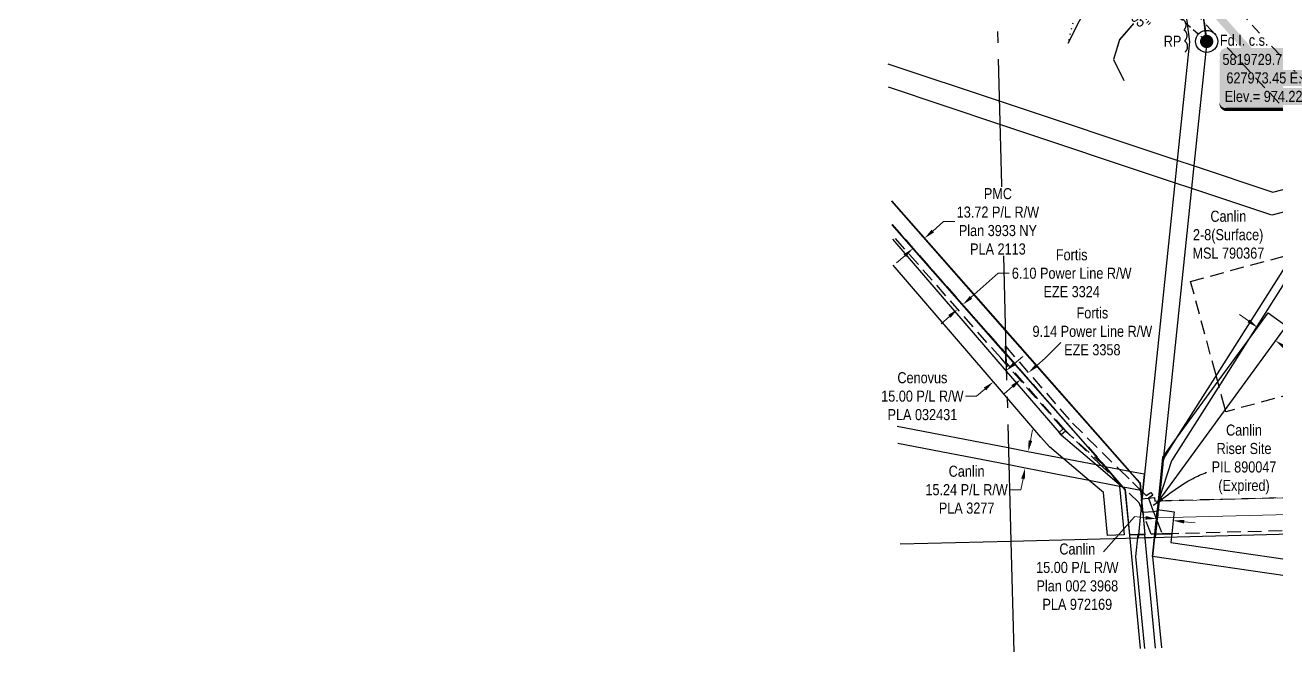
# Model space of a CAD drawing. Extents: x 626668 to 628700, y 5819173 to 5821810.
# Drawn here: x 626905 to 628037, y 5819173 to 5819745 of the extents above; entities that cross this region are included whole.
import ezdxf

# ---------------------------------------------------------------- set-up
doc = ezdxf.new("R2010")
doc.units = 0
doc.header["$LTSCALE"] = 5
doc.header["$PDSIZE"] = 0.5
for name, pattern in [('0', [1, 1, 0]), ('foc-ACCESSROAD', [3.75, 2.5, -1.25]), ('foc-FLOWLINE', [3.75, 2.5, -1.25]), ('foc-QUARTERLINE', [33, 25, -3, 2, -3]), ('foc-TOPO', [1, 0.2, -0.8]), ('foc-TRAV', [1.875, 1.25, -0.625])]:
    doc.linetypes.add(name, pattern=pattern)
doc.layers.get('Defpoints').update_dxf_attribs({"color": 9})
for name, color, linetype in [('35', 37, 'Continuous'), ('AS-ROADS', 254, 'Continuous'), ('C-AR', 13, 'foc-ACCESSROAD'), ('C-RW', 13, 'Continuous'), ('C-WS', 13, 'foc-ACCESSROAD'), ('DETAIL-T', 7, 'Continuous'), ('F-EZE', 190, 'foc-FLOWLINE'), ('F-RW', 190, 'Continuous'), ('L-BD', 7, 'Continuous'), ('L-MON', 1, 'Continuous'), ('L-SEC', 7, 'Continuous'), ('L-SECQ', 8, 'foc-QUARTERLINE'), ('L-TRAV', 7, 'foc-TRAV'), ('P-TRAV', 4, 'foc-TRAV'), ('T-BUSH', 110, '0'), ('T-SLOPE', 48, 'Continuous'), ('T-VEGETATION CHANGE', 104, 'foc-TOPO')]:
    doc.layers.add(name, color=color, linetype=linetype)
for name, color, linetype, lineweight in [('C-AR-T', 13, 'Continuous', 9), ('C-RW-T', 13, 'Continuous', 9), ('C-WS-T', 13, 'Continuous', 9), ('F-EZE-T', 190, 'Continuous', 9), ('F-RW-T', 190, 'Continuous', 9)]:
    doc.layers.add(name, color=color, linetype=linetype, lineweight=lineweight)
doc.styles.add('80', font='ARIALN.TTF', dxfattribs={"height": 10})
doc.styles.add('80CG', font='ARIALN.TTF', dxfattribs={"height": 10})
doc.styles.add('80L', font='ARIALN.TTF', dxfattribs={"height": 10})
doc.dimstyles.new('Compass 5 000', dxfattribs={"dimscale": 5, "dimtxt": 9, "dimasz": 2, "dimexe": 0.2, "dimexo": 0.0625, "dimgap": 0.5, "dimtad": 0, "dimtih": 1, "dimtoh": 1, "dimzin": 0, "dimdsep": 46, "dimtxsty": '80CG', "dimcen": 0.1, "dimse1": 1, "dimse2": 1, "dimclrd": 256, "dimclrt": 256, "dimaunit": 1, "dimadec": 4, "dimazin": 0, "dimtfac": 0.06, "dimtofl": 0, "dimtmove": 0, "dimatfit": 1, "dimfxl": 0.2, "dimtolj": 1, "dimtzin": 0, "dimlwd": -1, "dimarcsym": 0})

# ---------------------------------------------------------------- blocks, each defined once
blk = doc.blocks.new('fdia')
at = {"color": 255, "const_width": 1}
blk.add_lwpolyline([(-0.5, 0, 1), (0.5, 0, 1)], format="xyb", close=True, dxfattribs=at)
blk = doc.blocks.new('Fdiaa')
blk.add_blockref('fdia', (0, 0))
blk = doc.blocks.new('fdib')
at = {"color": 1, "const_width": 1.6}
blk.add_lwpolyline([(-0.4, 0, 1), (0.4, 0, 1)], format="xyb", close=True, dxfattribs=at)
at = {"color": 1}
blk.add_circle((0, 0), 0.8, dxfattribs=at)
blk = doc.blocks.new('Fdibb')
blk.add_blockref('fdib', (0, 0))
blk = doc.blocks.new('fdicc')
for name in ['Fdibb', 'Fdiaa']:
    blk.add_blockref(name, (0, 0))
blk = doc.blocks.new('FDI')
blk.add_blockref('fdicc', (0, 0))
blk = doc.blocks.new('*U538')
at = {"layer": '35', "color": 3}
blk.add_circle((0, 0), 10, dxfattribs=at)
at = {"layer": '35', "color": 3, "style": '80'}
blk.add_attdef('RP_001', (-38.8, -4.8), '', height=10, dxfattribs=at)
blk = doc.blocks.new('*U534')
h = blk.add_hatch(color=254)
edge = h.paths.add_edge_path()
edge.add_line((-34, -28.5), (34, -28.5))
edge.add_arc((34, -22.5), 6, 270, 360)
edge.add_line((40, -22.5), (40, 21))
edge.add_arc((34, 21), 6, 0, 90)
edge.add_line((34, 27), (-34, 27))
edge.add_arc((-34, 21), 6, 90, 180)
edge.add_line((-40, 21), (-40, -22.5))
edge.add_arc((-34, -22.5), 6, 180, 270)
at = {"color": 1, "flags": 128}
blk.add_lwpolyline([(-34, -28.5, 3, 3, 0), (34, -28.5, 3, 3, 0.414214), (40, -22.5, 3, 3, 0), (40, 21, 3, 0, 0.414214), (34, 27, 0, 0, 0), (-34, 27, 0, 0, 0.414214), (-40, 21, 0, 0, 0), (-40, -22.5, 0, 3, 0.414214)], format="xyseb", close=True, dxfattribs=at)
blk.add_lwpolyline([(-11.9, -8.6, 0, 10, 0), (0, 0, 5, 5, 0)], format="xyseb", dxfattribs=at)
at = {"color": 1, "style": '80'}
blk.add_attdef('ENTER_TEXT_001', (-36, -5), '', height=10, dxfattribs=at)
blk = doc.blocks.new('*D541')
at = {"layer": 'C-RW-T', "transparency": 16777216}
for p, q in [((627814.1, 5819369), (627816, 5819378.8)), ((627807.4, 5819334.4), (627805.4, 5819324.6)), ((627805.4, 5819324.6), (627795.4, 5819324.6))]:
    blk.add_line(p, q, dxfattribs=at)
for points in [[(627812.4, 5819369.3), (627815.7, 5819368.7), (627812.2, 5819359.2)], [(627805.7, 5819334.7), (627809, 5819334.1), (627809.3, 5819344.2)]]:
    blk.add_solid(points, dxfattribs=at)
at = {"layer": 'Defpoints', "color": 0, "transparency": 16777216}
for p in [(627822.9, 5819357.1), (627809.3, 5819344.2), (627820, 5819342.1)]:
    blk.add_point(p, dxfattribs=at)
at = {"layer": 'C-RW-T', "transparency": 16777216, "insert": (627756.4, 5819324.6), "char_height": 10, "attachment_point": 5, "style": '80CG'}
blk.add_mtext('\\A1;Canlin\\P15.24 P/L R/W\\PPLA 3277', dxfattribs=at)
blk = doc.blocks.new('*D544')
at = {"layer": 'C-RW-T', "transparency": 16777216}
for p, q in [((627918.1, 5819299.3), (627908.1, 5819300.3)), ((627953.1, 5819295.7), (627963.1, 5819294.7))]:
    blk.add_line(p, q, dxfattribs=at)
for points in [[(627918.3, 5819300.9), (627917.9, 5819297.6), (627928, 5819298.3)], [(627953.3, 5819297.4), (627953, 5819294.1), (627943.2, 5819296.7)]]:
    blk.add_solid(points, dxfattribs=at)
at = {"layer": 'Defpoints', "color": 0, "transparency": 16777216}
for p in [(627928.1, 5819299.3), (627943.3, 5819297.8), (627943.2, 5819296.7)]:
    blk.add_point(p, dxfattribs=at)
at = {"layer": 'C-RW-T', "transparency": 16777216, "insert": (627856.5, 5819246), "char_height": 10, "attachment_point": 5, "style": '80CG'}
blk.add_mtext('\\A1;Canlin\\P15.00 P/L R/W\\PPlan 002 3968\\PPLA 972169', dxfattribs=at)
blk = doc.blocks.new('*D547')
at = {"layer": 'C-RW-T', "transparency": 16777216}
for p, q in [((628011.4, 5819477.1), (628003.3, 5819483)), ((628043.7, 5819453.5), (628051.7, 5819447.6)), ((628051.7, 5819447.6), (628061.7, 5819447.6))]:
    blk.add_line(p, q, dxfattribs=at)
for points in [[(628012.3, 5819478.5), (628010.4, 5819475.8), (628019.4, 5819471.2)], [(628044.6, 5819454.9), (628042.7, 5819452.2), (628035.6, 5819459.4)]]:
    blk.add_solid(points, dxfattribs=at)
at = {"layer": 'Defpoints', "color": 0, "transparency": 16777216}
for p in [(628019.2, 5819470.9), (628035.3, 5819459.1), (628035.6, 5819459.4)]:
    blk.add_point(p, dxfattribs=at)
at = {"layer": 'C-RW-T', "transparency": 16777216, "insert": (628101.3, 5819447.6), "char_height": 10, "attachment_point": 5, "style": '80CG', "bg_fill": 3, "box_fill_scale": 1.1, "bg_fill_color": 256, "bg_fill_true_color": 13158600, "bg_fill_transparency": 0}
blk.add_mtext('\\A1;Canlin\\P20.00 P/L R/W\\PPLA 790182', dxfattribs=at)
blk = doc.blocks.new('*D548')
at = {"layer": 'Defpoints', "color": 0, "transparency": 16777216}
for p in [(627752.9, 5819491.8), (627792.2, 5819447.2), (627787.7, 5819443.2)]:
    blk.add_point(p, dxfattribs=at)
at = {"layer": 'F-EZE-T', "transparency": 16777216}
for p, q in [((627760.4, 5819498.5), (627785, 5819520.2)), ((627785, 5819520.2), (627795, 5819520.2)), ((627740.8, 5819481.2), (627733.3, 5819474.6))]:
    blk.add_line(p, q, dxfattribs=at)
for points in [[(627759.3, 5819499.7), (627761.5, 5819497.2), (627752.9, 5819491.8)], [(627739.7, 5819482.5), (627741.9, 5819480), (627748.3, 5819487.8)]]:
    blk.add_solid(points, dxfattribs=at)
at = {"layer": 'F-EZE-T', "transparency": 16777216, "insert": (627851.4, 5819520.2), "char_height": 10, "attachment_point": 5, "style": '80CG', "bg_fill": 3, "box_fill_scale": 1.1, "bg_fill_color": 256, "bg_fill_true_color": 13158600, "bg_fill_transparency": 0}
blk.add_mtext('\\A1;Fortis\\P6.10 Power Line R/W\\PEZE 3324', dxfattribs=at)
blk = doc.blocks.new('*D549')
at = {"layer": 'Defpoints', "color": 0, "transparency": 16777216}
for p in [(627812.3, 5819430.4), (627814.8, 5819427.6), (627807.9, 5819421.6)]:
    blk.add_point(p, dxfattribs=at)
at = {"layer": 'F-EZE-T', "transparency": 16777216}
for p, q in [((627819.9, 5819436.9), (627827.4, 5819443.5)), ((627797.9, 5819417.8), (627790.3, 5819411.3))]:
    blk.add_line(p, q, dxfattribs=at)
for points in [[(627818.8, 5819438.2), (627821, 5819435.7), (627812.3, 5819430.4)], [(627796.8, 5819419.1), (627799, 5819416.6), (627805.4, 5819424.4)]]:
    blk.add_solid(points, dxfattribs=at)
at = {"layer": 'F-EZE-T', "transparency": 16777216, "insert": (627870.1, 5819467.7), "char_height": 10, "attachment_point": 5, "style": '80CG', "bg_fill": 3, "box_fill_scale": 1.1, "bg_fill_color": 256, "bg_fill_true_color": 13158600, "bg_fill_transparency": 0}
blk.add_mtext('\\A1;Fortis\\P9.14 Power Line R/W\\PEZE 3358', dxfattribs=at)
blk = doc.blocks.new('*D551')
at = {"layer": 'Defpoints', "color": 0, "transparency": 16777216}
for p in [(627790.5, 5819433.7), (627779.1, 5819423.9), (627780.6, 5819422.2)]:
    blk.add_point(p, dxfattribs=at)
at = {"layer": 'F-RW-T', "transparency": 16777216}
for p, q in [((627799.5, 5819438.5), (627807.1, 5819445)), ((627773, 5819415.6), (627765.4, 5819409.1)), ((627765.4, 5819409.1), (627755.4, 5819409.1))]:
    blk.add_line(p, q, dxfattribs=at)
for points in [[(627798.5, 5819439.8), (627800.6, 5819437.2), (627792, 5819432)], [(627771.9, 5819416.9), (627774.1, 5819414.4), (627780.6, 5819422.2)]]:
    blk.add_solid(points, dxfattribs=at)
at = {"layer": 'F-RW-T', "transparency": 16777216, "insert": (627716.4, 5819409.1), "char_height": 10, "attachment_point": 5, "style": '80CG'}
blk.add_mtext('\\A1;Cenovus\\P15.00 P/L R/W\\PPLA 032431', dxfattribs=at)
blk = doc.blocks.new('*D554')
at = {"layer": 'Defpoints', "color": 0, "transparency": 16777216}
for p in [(627718.3, 5819551.8), (627724.1, 5819524.5), (627734.4, 5819533.5)]:
    blk.add_point(p, dxfattribs=at)
at = {"layer": 'F-RW-T', "transparency": 16777216}
for p, q in [((627725.8, 5819558.4), (627735.6, 5819567.1)), ((627735.6, 5819567.1), (627745.6, 5819567.1)), ((627700.5, 5819536.1), (627693, 5819529.5))]:
    blk.add_line(p, q, dxfattribs=at)
for points in [[(627724.7, 5819559.6), (627726.9, 5819557.1), (627718.3, 5819551.8)], [(627699.4, 5819537.4), (627701.6, 5819534.9), (627708, 5819542.7)]]:
    blk.add_solid(points, dxfattribs=at)
at = {"layer": 'F-RW-T', "transparency": 16777216, "insert": (627784.7, 5819567.1), "char_height": 10, "attachment_point": 5, "style": '80CG', "bg_fill": 3, "box_fill_scale": 1.1, "bg_fill_color": 256, "bg_fill_true_color": 13158600, "bg_fill_transparency": 0}
blk.add_mtext('\\A1;PMC\\P13.72 P/L R/W\\PPlan 3933 NY\\PPLA 2113', dxfattribs=at)

msp = doc.modelspace()

# ---------------------------------------------------------------- linework, layer by layer
at = {"layer": 'AS-ROADS', "const_width": 6.997, "flags": 128}
msp.add_lwpolyline([(628032.521, 5819697.714), (627978.807, 5819758.65), (627952.664, 5819799.978), (627942.651, 5819844.187), (627927.287, 5819983.701), (627907.86, 5820134.02), (627899.164, 5820192.162), (627885.856, 5820226.286), (627869.912, 5820245.561), (627846.076, 5820265.242), (627736.147, 5820349.622), (627642.626, 5820420.759), (627501.539, 5820527.534), (627343.711, 5820648.558), (627187.542, 5820767.917), (627027.204, 5820890.282), (627007.895, 5820900.413), (626988.235, 5820897.333), (626977.156, 5820889.792), (626908.447, 5820817.072)], dxfattribs=at)
at = {"layer": 'C-AR'}
for points in [[(627035.817, 5820865.33), (627881.905, 5820218.335), (627934.673, 5819786.028), (627983.469, 5819733.611)], [(627083.751, 5820866.656), (627910.315, 5820234.59), (627963.433, 5819799.411), (628021.252, 5819737.301)], [(627992.129, 5819724.308), (628043.867, 5819668.73), (628170.138, 5819188.009)], [(628032.19, 5819725.552), (628071.12, 5819683.733), (628201.114, 5819188.836)], [(628041.89, 5819287.451), (627941.972, 5819284.849), (627933.097, 5819284.617), (627926.646, 5819284.45), (627927.995, 5819297.788), (627928.161, 5819299.427), (627928.823, 5819305.117), (627929.005, 5819306.689), (627929.864, 5819314.721), (628136.862, 5819320.022)]]:
    msp.add_lwpolyline(points, dxfattribs=at)
at = {"layer": 'C-RW'}
for p, q in [((627911.306, 5819284.051), (627909.256, 5819264.366)), ((627926.545, 5819284.149), (627924.511, 5819264.315)), ((627909.256, 5819264.366), (627917.287, 5819181.261)), ((627924.511, 5819264.315), (627932.51, 5819181.667))]:
    msp.add_line(p, q, dxfattribs=at)
for points in [[(627971.217, 5819747.425), (627973.5, 5819729.455), (627961.586, 5819614.499), (627959.472, 5819594.107), (627934.283, 5819351.059), (627933.587, 5819344.347), (627930.258, 5819311.64), (627929.4, 5819303.605), (627929.217, 5819302.033), (627928.555, 5819296.34), (627928.389, 5819294.701), (627927.039, 5819281.358), (627923.669, 5819281.271), (627917.965, 5819281.122), (627911.694, 5819280.959), (627914.277, 5819305.793), (627914.988, 5819312.623), (627914.958, 5819313.318), (627915.709, 5819319.679), (627915.81, 5819320.555), (627917.388, 5819335.781), (627944.672, 5819599.045), (627946.785, 5819619.437), (627958.17, 5819729.285), (627953.434, 5819766.56)], [(628062.377, 5819540.844), (628009.73, 5819457.947), (627985.833, 5819420.318), (627941.649, 5819350.747), (627941.649, 5819350.747), (627929.864, 5819314.721), (627933.191, 5819347.417), (627935.278, 5819353.762), (627946.281, 5819371.091), (627983.349, 5819429.476), (628052.325, 5819538.118)], [(627693.688, 5819382.124), (627794.02, 5819362.683), (627813.251, 5819358.957), (627843.371, 5819353.121), (627873.49, 5819347.284), (627878.095, 5819346.392), (627881.248, 5819345.781), (627881.719, 5819345.689), (627894.398, 5819343.234), (627903.73, 5819341.425), (627916.998, 5819338.854), (627915.42, 5819323.633), (627913.891, 5819324.037), (627898.081, 5819327.038), (627894.602, 5819327.667), (627867.164, 5819332.983), (627837.045, 5819338.819), (627794.428, 5819347.077), (627694.094, 5819366.519)]]:
    msp.add_lwpolyline(points, dxfattribs=at)
for points in [[(627991.567, 5819399.17), (627929.864, 5819314.721), (627933.191, 5819347.417), (627933.887, 5819354.127), (627946.281, 5819371.091), (627984.86, 5819423.903), (628009.73, 5819457.947), (628029.066, 5819484.415), (628045.22, 5819472.614), (627991.567, 5819399.17)], [(627943.478, 5819299.81), (627941.972, 5819284.849), (627933.097, 5819284.618), (627926.646, 5819284.45), (627927.995, 5819297.788), (627928.161, 5819299.427), (627928.823, 5819305.117), (627929.005, 5819306.689), (627943.956, 5819304.503), (627943.478, 5819299.81)]]:
    msp.add_lwpolyline(points, close=True, dxfattribs=at)
at = {"layer": 'C-RW', "flags": 128}
msp.add_lwpolyline([(627941.972, 5819284.849), (627941.113, 5819277.041), (628106.582, 5819252.776), (628283.608, 5819274.704), (628332.611, 5819212.573), (628407.231, 5819214.515), (628462.553, 5819185.925), (628455.673, 5819172.599), (628403.773, 5819199.422), (628325.495, 5819197.383), (628277.067, 5819258.761), (628106.414, 5819237.64), (627924.511, 5819264.315), (627926.646, 5819284.45)], close=True, dxfattribs=at)
at = {"layer": 'C-RW-T'}
msp.add_line((627908.151, 5819300.26), (627880.318, 5819268.61), dxfattribs=at)
at = {"layer": 'C-RW-T', "flags": 128}
msp.add_lwpolyline([(628593.204, 5819532.847), (628593.609, 5819517.621), (628388.705, 5819512.288), (628376.412, 5819427.324), (628335.653, 5819309.578), (627928.061, 5819299.133), (627929.756, 5819314.405), (628324.715, 5819324.54), (628361.545, 5819430.936), (628375.471, 5819527.18), (628593.204, 5819532.847)], close=True, dxfattribs=at)
at = {"layer": 'C-WS'}
for points in [[(628107.274, 5819426.579), (627990.905, 5819395.027), (627989.903, 5819398.719), (627984.17, 5819419.867), (627983.197, 5819423.452), (627981.686, 5819429.025), (627958.969, 5819512.804), (628050.662, 5819537.667), (628060.713, 5819540.393), (628076.457, 5819544.661), (628107.274, 5819426.579)], [(627926.207, 5819317.619), (627926.542, 5819314.354), (627929.864, 5819314.721), (627929.005, 5819306.689), (627928.823, 5819305.117), (627925.295, 5819304.755), (627915.74, 5819304.092), (627914.598, 5819315.704), (627914.569, 5819316.399), (627920.753, 5819317.029), (627926.207, 5819317.619)]]:
    msp.add_lwpolyline(points, close=True, dxfattribs=at)
at = {"layer": 'F-EZE'}
msp.add_lwpolyline([(627688.948, 5819564.379), (627791.8, 5819447.698), (627881.719, 5819345.689), (627883.094, 5819344.128), (627881.248, 5819345.781), (627851.928, 5819372.004), (627845.835, 5819377.453), (627841.936, 5819374.077), (627839.987, 5819376.315), (627843.688, 5819379.615), (627792.048, 5819438.192), (627787.215, 5819443.682), (627689.196, 5819554.863)], dxfattribs=at)
msp.add_lwpolyline([(627915.319, 5819322.757), (627918.811, 5819319.341), (627923.036, 5819322.127), (627924.714, 5819319.581), (627920.753, 5819317.029), (627925.295, 5819304.755), (627927.995, 5819297.788), (627933.097, 5819284.618), (627926.646, 5819284.45), (627923.277, 5819284.363), (627915.74, 5819304.092), (627913.888, 5819308.876), (627912.337, 5819312.879), (627900.009, 5819324.945), (627898.081, 5819327.038), (627878.095, 5819346.392), (627851.928, 5819372.004), (627845.447, 5819378.347), (627792.005, 5819439.824), (627791.8, 5819447.698), (627791.63, 5819454.2), (627852.108, 5819384.625), (627894.398, 5819343.234), (627906.485, 5819331.403), (627913.891, 5819324.037), (627915.319, 5819322.757)], close=True, dxfattribs=at)
at = {"layer": 'F-RW'}
for p, q in [((627973.448, 5819729.718), (627910.255, 5820225.379)), ((627913.601, 5819181.162), (627903.847, 5819283.555)), ((627927.293, 5819181.528), (627917.523, 5819283.91))]:
    msp.add_line(p, q, dxfattribs=at)
for points in [[(627685.172, 5819709.566), (627785.837, 5819675.979), (627946.385, 5819622.411), (627961.18, 5819617.474), (628033.192, 5819593.448), (628063.429, 5819601.404)], [(628068.48, 5819582.047), (628032.517, 5819572.584), (627959.067, 5819597.089), (627944.272, 5819602.026), (627786.393, 5819654.704), (627685.726, 5819688.292)], [(627688.395, 5819585.656), (627791.243, 5819468.994), (627903.73, 5819341.425), (627913.196, 5819330.69), (627913.891, 5819324.037), (627914.569, 5819316.399), (627914.598, 5819315.704), (627915.74, 5819304.092), (627917.574, 5819284.214), (627911.306, 5819284.051), (627903.953, 5819283.859), (627900.009, 5819324.945), (627898.081, 5819327.038), (627883.094, 5819344.128), (627881.719, 5819345.689), (627791.8, 5819447.698), (627688.948, 5819564.379)], [(627688.406, 5819585.242), (627791.096, 5819468.759), (627903.622, 5819341.145), (627913.091, 5819330.407), (627913.786, 5819323.751), (627914.464, 5819316.11), (627914.494, 5819315.415), (627915.636, 5819303.799), (627917.471, 5819283.914), (627911.2, 5819283.751), (627903.845, 5819283.559), (627899.9, 5819324.659), (627897.971, 5819326.753), (627882.978, 5819343.849), (627881.603, 5819345.41), (627791.653, 5819447.455), (627688.959, 5819563.957)], [(627689.292, 5819551.174), (627792.218, 5819431.676), (627839.987, 5819376.315), (627841.936, 5819374.077), (627873.49, 5819347.284), (627894.421, 5819329.57), (627894.602, 5819327.667), (627898.798, 5819283.726), (627883.763, 5819283.335), (627880.066, 5819322.063), (627867.164, 5819332.983), (627843.371, 5819353.121), (627831.256, 5819363.375), (627823.628, 5819372.229), (627792.838, 5819407.968), (627787.994, 5819413.59), (627689.909, 5819527.448)]]:
    msp.add_lwpolyline(points, dxfattribs=at)
at = {"layer": 'L-SEC'}
for p, q in [((627796.394, 5819278.034), (628599.826, 5819299.478)), ((627696.454, 5819275.781), (627796.394, 5819278.034))]:
    msp.add_line(p, q, dxfattribs=at)
at = {"layer": 'L-SECQ'}
for p, q in [((627776.487, 5820043.449), (627796.394, 5819278.034)), ((627796.394, 5819278.034), (627798.988, 5819178.103))]:
    msp.add_line(p, q, dxfattribs=at)
at = {"layer": 'L-TRAV'}
msp.add_line((627973.448, 5819729.718), (627964.283, 5819801.713), dxfattribs=at)
at = {"layer": 'P-TRAV'}
msp.add_line((627897.832, 5819796.377), (627973.452, 5819729.691), dxfattribs=at)
at = {"layer": 'T-BUSH', "flags": 128}
msp.add_lwpolyline([(627953.902, 5819720.115, 0.52056705), (627953.421, 5819730.1, 0.52056705), (627952.941, 5819740.085, 0.52056705), (627951.615, 5819749.811, 0.52056705), (627946.431, 5819758.359, 0.52056705), (627941.247, 5819766.906, 0.52056705), (627936.064, 5819775.454, 0.52056705), (627932.79, 5819784.734, 0.52056705), (627931.044, 5819794.577, 0.52056705), (627929.298, 5819804.42, 0.52056705), (627927.776, 5819814.295, 0.52056705), (627926.687, 5819824.232, 0.52056705), (627925.598, 5819834.169, 0.52056705), (627924.508, 5819844.106, 0.52056705), (627923.419, 5819854.043, 0.52056705), (627922.33, 5819863.98, 0.52056705), (627921.241, 5819873.917, 0.52056705), (627920.151, 5819883.854, 0.52056705), (627919.062, 5819893.791, 0.52056705), (627917.958, 5819903.726, 0.52056705), (627916.763, 5819913.651, 0.52056705), (627915.569, 5819923.576, 0.52056705), (627914.374, 5819933.501, 0.52056705), (627913.18, 5819943.426, 0.52056705), (627911.985, 5819953.351, 0.52056705), (627910.791, 5819963.276, 0.52056705), (627909.596, 5819973.201, 0.52056705), (627907.866, 5819987.582, 0.52056705)], format="xyb", dxfattribs=at)
at = {"layer": 'T-SLOPE', "flags": 128}
for points in [[(627848.182, 5819728.276), (627858.434, 5819748.383), (627873.57, 5819775.099), (627887.709, 5819780.8), (627907.368, 5819772.061), (627909.713, 5819748.679), (627894.73, 5819731.33), (627889.183, 5819713.396), (627898.659, 5819694.586)], [(627848.185, 5819728.249), (627858.437, 5819748.356), (627873.574, 5819775.071), (627887.712, 5819780.773), (627907.371, 5819772.034), (627909.716, 5819748.651), (627894.734, 5819731.303), (627889.186, 5819713.368), (627898.662, 5819694.558)]]:
    msp.add_lwpolyline(points, dxfattribs=at)
at = {"layer": 'T-VEGETATION CHANGE', "flags": 128}
msp.add_lwpolyline([(628007.52, 5819919.215), (627900.314, 5819901.778), (627899.508, 5819863.629), (627871.095, 5819829.508), (627858.964, 5819826.607), (627860.781, 5819782.445), (627848.182, 5819728.276)], dxfattribs=at)

# ---------------------------------------------------------------- block references
at = {"layer": '35', "color": 3, "xscale": 0.9996514500000044, "yscale": 0.9996514500000044, "zscale": 0.9996514500000044}
msp.add_blockref('*U538', (627973.448, 5819729.718), dxfattribs=at).add_auto_attribs({'RP_001': 'RP'})
at = {"layer": 'DETAIL-T'}
ref = msp.add_blockref('*U534', (628025.089, 5819696.702), dxfattribs=dict(at, xscale=0.9996514500000044, yscale=0.9996514500000044, zscale=0.9996514500000044))
ref.add_attrib('ENTER_TEXT_001', '5819729.72 N.', (627987.783, 5819708.47), dxfattribs={"layer": '0', "color": 1, "height": 9.99651, "style": '80'})
ref.add_attrib('ENTER_TEXT_002', '627973.45 E.', (627991.305, 5819691.769), dxfattribs={"layer": '0', "color": 1, "height": 9.99651, "style": '80'})
ref.add_attrib('ENTER_TEXT_003', 'Elev.= 974.22', (627989.757, 5819675.067), dxfattribs={"layer": '0', "color": 1, "height": 9.99651, "style": '80'})
at = {"layer": 'L-MON'}
for p, xscale, yscale, zscale in [((627973.448, 5819729.718), 5.000000000000051, 5.000000000000051, 5.000000000000051), ((627973.452, 5819729.691), 5.000000000000027, 5.000000000000027, 5.000000000000027)]:
    msp.add_blockref('FDI', p, dxfattribs=dict(at, xscale=xscale, yscale=yscale, zscale=zscale))

# ---------------------------------------------------------------- texts
at = {"layer": 'C-WS-T', "char_height": 9.99651, "attachment_point": 1, "style": '80L'}
for s, insert in [('\\pi18.321;Canlin\\P\\pi2.5622;2-8(Surface)\\P\\pi2.1019;MSL 790367', (627958.524, 5819576.741)), ('\\pi18.321;Canlin\\P\\pi9.7459;Riser Site\\P\\pi5.2932;PIL 890047\\P\\pi11.342;(Expired)', (627972.681, 5819383.531))]:
    msp.add_mtext_dynamic_manual_height_columns(s, width=67.7492, gutter_width=50, heights=[0], dxfattribs=dict(at, insert=insert))
at = {"layer": 'L-MON', "insert": (627984.388, 5819735.802), "char_height": 9.99651, "attachment_point": 1, "style": '80L'}
msp.add_mtext_dynamic_manual_height_columns('\\pi1.0764;Fd.I. c.s.', width=43.06044, gutter_width=50, heights=[0], dxfattribs=at)

# ---------------------------------------------------------------- dimensions: what is measured, and where the dimension line sits
at = {"layer": 'C-RW-T'}
dim = msp.add_aligned_dim(p1=(627822.868, 5819357.094), p2=(627819.968, 5819342.128), distance=-10.913, text='Canlin\\P15.24 P/L R/W\\PPLA 3277', dimstyle='Compass 5 000', dxfattribs=at)
dim.commit()
dim.dimension.update_dxf_attribs({"geometry": '*D541', "text_midpoint": (627756.364, 5819324.569)})
dim = msp.add_linear_dim(base=(627943.169, 5819296.735), p1=(627928.147, 5819299.291), p2=(627943.273, 5819297.768), angle=354.251619, text='Canlin\\P15.00 P/L R/W\\PPlan 002 3968\\PPLA 972169', dimstyle='Compass 5 000', override={"dimtmove": 2}, dxfattribs=at)
dim.commit()
dim.dimension.update_dxf_attribs({"geometry": '*D544', "text_midpoint": (627856.495, 5819246), "dimtype": 161})

# ---------------------------------------------------------------- leaders
at = {"layer": 'C-AR-T', "path_type": 1}
msp.add_leader([(627925.114, 5819310.623), (627961.12, 5819334.79), (627973.185, 5819340.335)], dimstyle='Compass 5 000', override={"dimgap": 0.5, "dimtad": 0}, dxfattribs=at)

# ---------------------------------------------------------------- next in the draw order: texts
at = {"layer": 'L-BD', "insert": (627913.37, 5819777.498), "char_height": 9.99642, "width": 60.37549, "attachment_point": 2, "rotation": 318.5921, "style": '80L', "bg_fill": 3, "box_fill_scale": 1.1, "bg_fill_color": 256, "bg_fill_transparency": 0}
msp.add_mtext("161.53(Tie) 311°24'05''", dxfattribs=at)

# ---------------------------------------------------------------- next in the draw order: dimensions: what is measured, and where the dimension line sits
at = {"layer": 'C-RW-T'}
dim = msp.add_aligned_dim(p1=(628019.195, 5819470.903), p2=(628035.349, 5819459.102), distance=0.39, text='Canlin\\P20.00 P/L R/W\\PPLA 790182', dimstyle='Compass 5 000', override={"dimtfill": 1}, dxfattribs=at)
dim.commit()
dim.dimension.update_dxf_attribs({"geometry": '*D547', "text_midpoint": (628101.268, 5819447.62)})
at = {"layer": 'F-EZE-T'}
dim = msp.add_linear_dim(base=(627752.882, 5819491.849), p1=(627787.665, 5819443.171), p2=(627792.238, 5819447.201), angle=41.395291, text='Fortis\\P6.10 Power Line R/W\\PEZE 3324', dimstyle='Compass 5 000', override={"dimtfill": 1}, dxfattribs=at)
dim.commit()
dim.dimension.update_dxf_attribs({"geometry": '*D548', "text_midpoint": (627851.356, 5819520.153), "dimtype": 161})

# ---------------------------------------------------------------- next in the draw order: dimensions: what is measured, and where the dimension line sits
dim = msp.add_linear_dim(base=(627812.337, 5819430.378), p1=(627807.887, 5819421.555), p2=(627814.791, 5819427.555), angle=40.998699, text='Fortis\\P9.14 Power Line R/W\\PEZE 3358', dimstyle='Compass 5 000', override={"dimtmove": 2, "dimtfill": 1}, dxfattribs=at)
dim.commit()
dim.dimension.update_dxf_attribs({"geometry": '*D549', "text_midpoint": (627870.136, 5819467.678), "dimtype": 161})

# ---------------------------------------------------------------- next in the draw order: linework, layer by layer
msp.add_line((627827.426, 5819443.494), (627841.647, 5819457.722), dxfattribs=at)

# ---------------------------------------------------------------- next in the draw order: dimensions: what is measured, and where the dimension line sits
at = {"layer": 'F-RW-T'}
dim = msp.add_linear_dim(base=(627718.263, 5819551.777), p1=(627724.144, 5819524.452), p2=(627734.39, 5819533.484), angle=41.399209, text='PMC\\P13.72 P/L R/W\\PPlan 3933 NY\\PPLA 2113', dimstyle='Compass 5 000', override={"dimtfill": 1}, dxfattribs=at)
dim.commit()
dim.dimension.update_dxf_attribs({"geometry": '*D554', "text_midpoint": (627784.679, 5819567.056), "dimtype": 161})
dim = msp.add_aligned_dim(p1=(627790.475, 5819433.7), p2=(627779.107, 5819423.907), distance=2.284, text='Cenovus\\P15.00 P/L R/W\\PPLA 032431', dimstyle='Compass 5 000', dxfattribs=at)
dim.commit()
dim.dimension.update_dxf_attribs({"geometry": '*D551', "text_midpoint": (627716.359, 5819409.122)})

doc.saveas('drawing.dxf')
